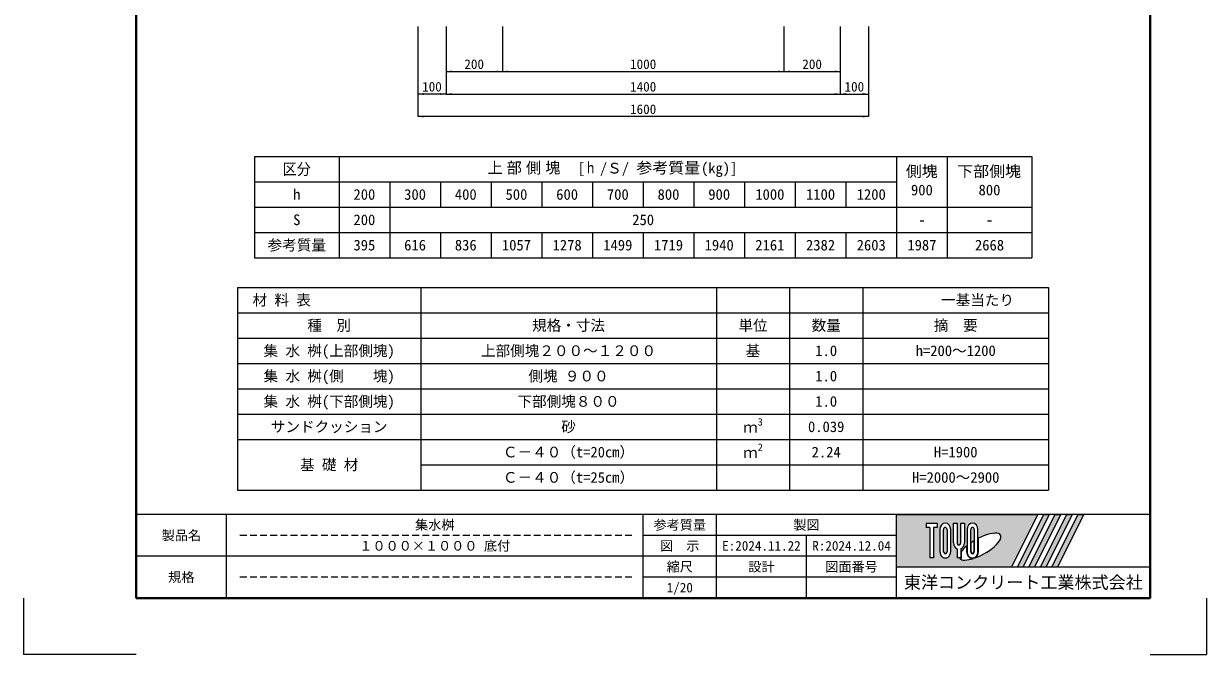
# Model space of a CAD drawing. Units: millimetres at full size. Extents: x 77366 to 88266, y -325 to 5664.
# Drawn here: x 77366 to 81566, y -325 to 1915 of the extents above; entities that cross this region are included whole.
import ezdxf
from ezdxf.enums import TextEntityAlignment as Align

# ---------------------------------------------------------------- set-up
doc = ezdxf.new("R2010")
doc.units = ezdxf.units.MM
doc.header["$LTSCALE"] = 30
doc.linetypes.add('USER1', pattern=[1.2, 0.8, -0.4])
for name, color, linetype, lineweight in [('Defpoints_2', 8, 'Continuous', 0), ('モルタル', 7, 'Continuous', 13), ('図枠', 7, 'Continuous', 5), ('寸法・材料表', 7, 'Continuous', 13), ('寸法線', 7, 'Continuous', 13), ('補助線', 1, 'Continuous', 13)]:
    doc.layers.add(name, color=color, linetype=linetype, lineweight=lineweight)
doc.styles.add('Arial', font='')
doc.styles.add('ＭＳ ゴシック', font='')
doc.styles.add('ＭＳ Ｐゴシック', font='')
doc.styles.get('Arial').set_extended_font_data('Arial')
doc.styles.get('ＭＳ ゴシック').set_extended_font_data('MS Gothic')
doc.styles.get('ＭＳ Ｐゴシック').set_extended_font_data('MS PGothic')

# ---------------------------------------------------------------- blocks, each defined once
blk = doc.blocks.new('filled_arrow')
at = {"color": 0, "linetype": 'Continuous', "lineweight": -2}
blk.add_solid([(7.5, 1.25), (0, 0), (7.5, -1.25)], dxfattribs=at)

msp = doc.modelspace()

# ---------------------------------------------------------------- hatches: boundary and pattern name
at = {"layer": '図枠'}
h = msp.add_hatch(color=256, dxfattribs=at)
h.paths.add_polyline_path([(80465.8, 171.64), (80465.8, -13.98), (80874.17, -13.98), (80966.98, 171.64)])
edge = h.paths.add_edge_path(flags=16)
edge.add_ellipse((80762.3, 57.38), major_axis=(72.73, 40.71), ratio=0.3471473, start_angle=-144.31122, end_angle=72.1899, ccw=False)
edge.add_ellipse((80735.37, 39.8), major_axis=(0, 24.75), ratio=0.8463542, start_angle=-160.70346, end_angle=-90)
edge.add_line((80756.32, 39.8), (80756.32, 86.98))
edge = h.paths.add_edge_path(flags=16)
edge.add_ellipse((80735.37, 117.86), major_axis=(0, 22.85), ratio=0.8463541, start_angle=-90, end_angle=90, ccw=False)
edge.add_line((80754.7, 117.86), (80754.7, 39.8))
edge.add_ellipse((80735.37, 39.8), major_axis=(0, 22.85), ratio=0.8463541, start_angle=90, end_angle=-90, ccw=False)
edge.add_line((80716.03, 39.8), (80716.03, 117.86))
edge = h.paths.add_edge_path(flags=16)
edge.add_line((80741.81, 117.86), (80741.81, 39.8))
edge.add_ellipse((80735.37, 39.8), major_axis=(0, 7.62), ratio=0.8463541, start_angle=90, end_angle=-90, ccw=False)
edge.add_line((80728.92, 39.8), (80728.92, 117.86))
edge.add_ellipse((80735.37, 117.86), major_axis=(0, 7.62), ratio=0.8463541, start_angle=-90, end_angle=90, ccw=False)
edge = h.paths.add_edge_path(flags=16)
edge.add_line((80740.2, 77.96), (80740.2, 39.8))
edge.add_ellipse((80735.37, 39.8), major_axis=(0, 5.71), ratio=0.8463542, start_angle=90, end_angle=-90, ccw=False)
edge.add_line((80730.53, 39.8), (80730.53, 71.72))
edge.add_ellipse((80762.3, 57.38), major_axis=(72.73, 40.71), ratio=0.3471473, start_angle=107.79174, end_angle=126.47132, ccw=False)
edge = h.paths.add_edge_path(flags=16)
edge.add_line((80706.36, 140.71), (80706.36, 70.74))
edge.add_ellipse((80687.03, 70.74), major_axis=(0, 22.85), ratio=0.8463541, start_angle=-163.34117, end_angle=-90, ccw=False)
edge.add_line((80693.47, 49.2), (80693.47, 16.96))
edge.add_line((80693.47, 16.96), (80680.58, 16.96))
edge.add_line((80680.58, 16.96), (80680.58, 49.2))
edge.add_ellipse((80687.03, 70.74), major_axis=(0, 22.85), ratio=0.8463541, start_angle=90, end_angle=163.34117, ccw=False)
edge.add_line((80667.69, 70.74), (80667.69, 140.71))
edge.add_line((80667.69, 140.71), (80680.58, 140.71))
edge.add_line((80680.58, 140.71), (80680.58, 70.74))
edge.add_ellipse((80687.03, 70.74), major_axis=(0, 7.62), ratio=0.8463541, start_angle=90, end_angle=-90)
edge.add_line((80693.47, 70.74), (80693.47, 140.71))
edge.add_line((80693.47, 140.71), (80706.36, 140.71))
edge = h.paths.add_edge_path(flags=16)
edge.add_line((80714.42, 59.51), (80714.42, 39.8))
edge.add_ellipse((80735.37, 39.8), major_axis=(0, 24.75), ratio=0.8463542, start_angle=90, end_angle=-171.54427)
edge.add_ellipse((80762.3, 57.38), major_axis=(72.73, 40.71), ratio=0.3471473, start_angle=-178.64954, end_angle=-148.29244, ccw=False)
edge.add_line((80690.7, 15.05), (80695.09, 15.05))
edge.add_line((80695.09, 15.05), (80695.09, 39.19))
edge.add_ellipse((80762.3, 57.38), major_axis=(72.73, 40.71), ratio=0.3471473, start_angle=148.21912, end_angle=165.90812, ccw=False)
edge = h.paths.add_edge_path(flags=16)
edge.add_ellipse((80638.69, 117.86), major_axis=(0, 22.85), ratio=0.8463541, start_angle=-90, end_angle=90, ccw=False)
edge.add_line((80658.02, 117.86), (80658.02, 39.8))
edge.add_ellipse((80638.69, 39.8), major_axis=(0, 22.85), ratio=0.8463541, start_angle=90, end_angle=-90, ccw=False)
edge.add_line((80619.35, 39.8), (80619.35, 117.86))
edge = h.paths.add_edge_path(flags=16)
edge.add_line((80645.13, 117.86), (80645.13, 39.8))
edge.add_ellipse((80638.69, 39.8), major_axis=(0, 7.62), ratio=0.8463541, start_angle=90, end_angle=-90, ccw=False)
edge.add_line((80632.24, 39.8), (80632.24, 117.86))
edge.add_ellipse((80638.69, 117.86), major_axis=(0, 7.62), ratio=0.8463541, start_angle=-90, end_angle=90, ccw=False)
h.paths.add_polyline_path([(80609.68, 140.71), (80609.68, 125.48), (80596.79, 125.48), (80596.79, 16.96), (80583.9, 16.96), (80583.9, 125.48), (80571.01, 125.48), (80571.01, 140.71)], flags=16)
for points in [[(80894.59, -13.98), (80915.01, -13.98), (81007.82, 171.64), (80987.4, 171.64)], [(81048.66, 171.64), (81028.24, 171.64), (80935.43, -13.98), (80955.85, -13.98)], [(81089.5, 171.64), (81069.08, 171.64), (80976.27, -13.98), (80996.68, -13.98)], [(81130.33, 171.64), (81109.92, 171.64), (81017.1, -13.98), (81037.52, -13.98)]]:
    msp.add_hatch(color=256, dxfattribs=at).paths.add_polyline_path(points)

# ---------------------------------------------------------------- linework, layer by layer
at = {"layer": 'Defpoints_2'}
for p, q in [((78125.8, 978.26), (81005.8, 978.26)), ((78125.8, 978.26), (78125.8, 888.26)), ((78775.8, 978.26), (78775.8, 888.26)), ((79825.8, 978.26), (79825.8, 888.26)), ((80085.8, 978.26), (80085.8, 888.26)), ((80345.8, 978.26), (80345.8, 888.26)), ((81005.8, 978.26), (81005.8, 888.26)), ((79825.8, 708.26), (80085.8, 708.26)), ((79825.8, 618.26), (80085.8, 618.26)), ((79825.8, 348.26), (80345.8, 348.26))]:
    msp.add_line(p, q, dxfattribs=at)
at = {"layer": 'Defpoints_2', "color": 7, "lineweight": 13}
for p, q in [((77365.8, -125.36), (77365.8, -325.36)), ((81565.8, -125.36), (81565.8, -325.36)), ((77765.8, -325.36), (77365.8, -325.36)), ((81365.8, -325.36), (81565.8, -325.36))]:
    msp.add_line(p, q, dxfattribs=at)
at = {"layer": 'モルタル'}
for p, q in [((78185.8, 1443.41), (80945.8, 1443.41)), ((78185.8, 1443.41), (78185.8, 1083.41)), ((78485.8, 1443.41), (78485.8, 1083.41)), ((80465.8, 1443.41), (80465.8, 1083.41)), ((80645.8, 1443.41), (80645.8, 1083.41)), ((80945.8, 1443.41), (80945.8, 1083.41)), ((78185.8, 1353.41), (80465.8, 1353.41)), ((78665.8, 1353.41), (78665.8, 1083.41)), ((78845.8, 1353.41), (78845.8, 1263.41)), ((79025.8, 1353.41), (79025.8, 1263.41)), ((79205.8, 1353.41), (79205.8, 1263.41)), ((79385.8, 1353.41), (79385.8, 1263.41)), ((79565.8, 1353.41), (79565.8, 1263.41)), ((79745.8, 1353.41), (79745.8, 1263.41)), ((79925.8, 1353.41), (79925.8, 1263.41)), ((80105.8, 1353.41), (80105.8, 1263.41)), ((80285.8, 1353.41), (80285.8, 1263.41)), ((78185.8, 1263.41), (80945.8, 1263.41)), ((78185.8, 1173.41), (80945.8, 1173.41)), ((78845.8, 1173.41), (78845.8, 1083.41)), ((79025.8, 1173.41), (79025.8, 1083.41)), ((79205.8, 1173.41), (79205.8, 1083.41)), ((79385.8, 1173.41), (79385.8, 1083.41)), ((79565.8, 1173.41), (79565.8, 1083.41)), ((79745.8, 1173.41), (79745.8, 1083.41)), ((79925.8, 1173.41), (79925.8, 1083.41)), ((80105.8, 1173.41), (80105.8, 1083.41)), ((80285.8, 1173.41), (80285.8, 1083.41)), ((78185.8, 1083.41), (80945.8, 1083.41))]:
    msp.add_line(p, q, dxfattribs=at)
at = {"layer": '図枠', "lineweight": 40}
for p, q in [((77765.8, 5414.64), (77765.8, -125.36)), ((81365.8, 5414.64), (81365.8, -125.36)), ((77765.8, -125.36), (81365.8, -125.36))]:
    msp.add_line(p, q, dxfattribs=at)
at = {"layer": '図枠', "lineweight": 13}
for p, q in [((81365.8, 171.64), (77765.8, 171.64)), ((78085.8, -125.36), (78085.8, 171.64)), ((79565.8, -125.36), (79565.8, 171.64)), ((79825.8, -125.36), (79825.8, 171.64)), ((80465.8, -125.36), (80465.8, 171.64)), ((80465.8, 97.39), (79565.8, 97.39)), ((80145.8, -125.36), (80145.8, 97.39)), ((80465.8, 23.14), (77765.8, 23.14)), ((80465.8, -51.11), (79565.8, -51.11))]:
    msp.add_line(p, q, dxfattribs=at)
at = {"layer": '図枠'}
for p, q in [((80465.8, 171.64), (80966.98, 171.64)), ((80966.98, 171.64), (80874.17, -13.98)), ((80987.4, 171.64), (80894.59, -13.98)), ((81007.82, 171.64), (80915.01, -13.98)), ((81028.24, 171.64), (80935.43, -13.98)), ((81048.66, 171.64), (80955.85, -13.98)), ((81069.08, 171.64), (80976.27, -13.98)), ((80987.4, 171.64), (81007.82, 171.64)), ((81089.5, 171.64), (80996.68, -13.98)), ((81109.92, 171.64), (81017.1, -13.98)), ((81028.24, 171.64), (81048.66, 171.64)), ((81130.33, 171.64), (81037.52, -13.98)), ((81069.08, 171.64), (81089.5, 171.64)), ((81109.92, 171.64), (81130.33, 171.64)), ((80571.01, 140.71), (80571.01, 125.48)), ((80571.01, 140.71), (80609.68, 140.71)), ((80609.68, 140.71), (80609.68, 125.48)), ((80667.69, 140.71), (80680.58, 140.71)), ((80667.69, 70.74), (80667.69, 140.71)), ((80680.58, 140.71), (80680.58, 70.74)), ((80693.47, 140.71), (80706.36, 140.71)), ((80693.47, 70.74), (80693.47, 140.71)), ((80706.36, 140.71), (80706.36, 70.74)), ((80583.9, 125.48), (80571.01, 125.48)), ((80583.9, 125.48), (80583.9, 16.96)), ((80596.79, 125.48), (80596.79, 16.96)), ((80609.68, 125.48), (80596.79, 125.48)), ((80619.35, 117.86), (80619.35, 39.8)), ((80632.24, 39.8), (80632.24, 117.86)), ((80645.13, 117.86), (80645.13, 39.8)), ((80658.02, 39.8), (80658.02, 117.86)), ((80716.03, 117.86), (80716.03, 39.8)), ((80728.92, 39.8), (80728.92, 117.86)), ((80741.81, 117.86), (80741.81, 39.8)), ((80754.7, 39.8), (80754.7, 117.86)), ((80756.32, 39.8), (80756.32, 86.98)), ((80680.58, 49.2), (80680.58, 16.96)), ((80693.47, 49.2), (80693.47, 16.96)), ((80714.42, 59.51), (80714.42, 39.8)), ((80730.53, 39.8), (80730.53, 71.72)), ((80740.2, 77.96), (80740.2, 39.8)), ((80596.79, 16.96), (80583.9, 16.96)), ((80693.47, 16.96), (80680.58, 16.96)), ((80690.7, 15.05), (80695.09, 15.05)), ((80695.09, 39.19), (80695.09, 15.05)), ((80465.8, -13.98), (80874.17, -13.98)), ((80894.59, -13.98), (80915.01, -13.98)), ((80935.43, -13.98), (80955.85, -13.98)), ((80976.27, -13.98), (80996.68, -13.98)), ((81017.1, -13.98), (81037.52, -13.98))]:
    msp.add_line(p, q, dxfattribs=at)
at = {"layer": '図枠', "linetype": 'USER1', "lineweight": 9}
for p, q in [((79525.8, 97.39), (78125.8, 97.39)), ((79525.8, -51.11), (78125.8, -51.11))]:
    msp.add_line(p, q, dxfattribs=at)
at = {"layer": '図枠'}
for centre, major_axis, ratio, start_param, end_param in [((80638.69, 117.86), (0, 22.85), 0.846354, 4.712389, 7.8539816), ((80735.37, 117.86), (0, 22.85), 0.846354, 4.712389, 7.8539816), ((80638.69, 117.86), (0, 7.62), 0.846354, 4.712389, 7.8539816), ((80735.37, 117.86), (0, 7.62), 0.846354, 4.712389, 7.8539816), ((80762.3, 57.38), (72.73, 40.71), 0.347147, 4.2621853, 7.7429163), ((80687.03, 70.74), (0, 22.85), 0.846354, 1.5707963, 2.8017557), ((80687.03, 70.74), (0, 7.62), 0.846354, 1.5707963, 4.712389), ((80687.03, 70.74), (0, 22.85), 0.846354, 3.4814296, 4.712389), ((80762.3, 57.38), (72.73, 40.71), 0.347147, 2.0815197, 2.5155126), ((80762.3, 57.38), (72.73, 40.71), 0.347147, 1.6817405, 1.8219833), ((80638.69, 39.8), (0, 22.85), 0.846354, 1.5707963, 4.712389), ((80638.69, 39.8), (0, 7.62), 0.846354, 1.5707963, 4.712389), ((80762.3, 57.38), (72.73, 40.71), 0.347147, 3.2093975, 4.2004451), ((80735.37, 39.8), (0, 24.75), 0.846354, 1.5707963, 3.3154679), ((80735.37, 39.8), (0, 22.85), 0.846354, 1.5707963, 4.712389), ((80735.37, 39.8), (0, 7.62), 0.846354, 1.5707963, 4.712389), ((80735.37, 39.8), (0, 5.71), 0.846354, 1.5707963, 4.712389), ((80735.37, 39.8), (0, 24.75), 0.846354, 3.5338438, 4.712389)]:
    msp.add_ellipse(centre, major_axis=major_axis, ratio=ratio, start_param=start_param, end_param=end_param, dxfattribs=at)
at = {"layer": '寸法・材料表'}
for p, q in [((78125.8, 888.26), (81005.8, 888.26)), ((78125.8, 888.26), (78125.8, 258.26)), ((78775.8, 888.26), (78775.8, 258.26)), ((79825.8, 888.26), (79825.8, 258.26)), ((80085.8, 888.26), (80085.8, 258.26)), ((80345.8, 888.26), (80345.8, 258.26)), ((81005.8, 888.26), (81005.8, 258.26)), ((78125.8, 798.26), (81005.8, 798.26)), ((78125.8, 708.26), (79825.8, 708.26)), ((80085.8, 708.26), (81005.8, 708.26)), ((78125.8, 618.26), (79825.8, 618.26)), ((80085.8, 618.26), (81005.8, 618.26)), ((78125.8, 528.26), (81005.8, 528.26)), ((78125.8, 438.26), (81005.8, 438.26)), ((78775.8, 348.26), (79825.8, 348.26)), ((80345.8, 348.26), (81005.8, 348.26)), ((78125.8, 258.26), (81005.8, 258.26))]:
    msp.add_line(p, q, dxfattribs=at)
at = {"layer": '寸法線'}
for p, q in [((78765.8, 1905.12), (78765.8, 1665.12)), ((78765.8, 1905.12), (78765.8, 1585.12)), ((78865.8, 1905.12), (78865.8, 1745.12)), ((78865.8, 1905.12), (78865.8, 1665.12)), ((78865.8, 1905.12), (78865.8, 1665.12)), ((79065.8, 1905.12), (79065.8, 1745.12)), ((79065.8, 1905.12), (79065.8, 1745.12)), ((80065.8, 1905.12), (80065.8, 1745.12)), ((80065.8, 1905.12), (80065.8, 1745.12)), ((80265.8, 1905.12), (80265.8, 1745.12)), ((80265.8, 1905.12), (80265.8, 1665.12)), ((80265.8, 1905.12), (80265.8, 1665.12)), ((80365.8, 1905.12), (80365.8, 1665.12)), ((80365.8, 1905.12), (80365.8, 1585.12)), ((78865.8, 1745.12), (79065.8, 1745.12)), ((79065.8, 1745.12), (80065.8, 1745.12)), ((80065.8, 1745.12), (80265.8, 1745.12)), ((78865.8, 1665.12), (78765.8, 1665.12)), ((78865.8, 1665.12), (80265.8, 1665.12)), ((80265.8, 1665.12), (80365.8, 1665.12)), ((80365.8, 1585.12), (78765.8, 1585.12))]:
    msp.add_line(p, q, dxfattribs=at)
at = {"layer": '補助線', "color": 8}
msp.add_line((80465.8, -13.98), (81365.8, -13.98), dxfattribs=at)

# ---------------------------------------------------------------- block references
at = {"layer": '寸法線', "xscale": 2.67, "yscale": 2.67}
for p in [(78865.8, 1745.12), (79065.8, 1745.12), (80065.8, 1745.12), (78765.8, 1665.12), (78865.8, 1665.12), (80265.8, 1665.12), (78765.8, 1585.12)]:
    msp.add_blockref('filled_arrow', p, dxfattribs=at)
at = {"layer": '寸法線', "xscale": 2.67, "yscale": 2.67, "rotation": 180}
for p in [(79065.8, 1745.12), (80065.8, 1745.12), (80265.8, 1745.12), (78865.8, 1665.12), (80265.8, 1665.12), (80365.8, 1665.12), (80365.8, 1585.12)]:
    msp.add_blockref('filled_arrow', p, dxfattribs=at)

# ---------------------------------------------------------------- texts
at = {"layer": 'モルタル'}
for s, height, style, p in [('上 部 側 塊\u3000', 39.59, 'ＭＳ Ｐゴシック', (79012.82, 1371.41)), ('[', 37.98, 'ＭＳ ゴシック', (79333.01, 1371.41)), ('/Ｓ/ ', 37.98, 'ＭＳ ゴシック', (79412.05, 1371.41)), ('(kg)]', 37.98, 'ＭＳ ゴシック', (79771.15, 1371.41)), ('900', 37.98, 'ＭＳ ゴシック', (80516.95, 1293.91)), ('800', 37.98, 'ＭＳ ゴシック', (80756.95, 1293.91))]:
    msp.add_text(s, height=height, dxfattribs=dict(at, style=style)).set_placement(p, align=Align.BOTTOM_LEFT)
at = {"layer": 'モルタル', "style": 'ＭＳ Ｐゴシック'}
for s, width, p in [('参考質量', 1.05, (79541.55, 1371.41)), ('ｈ ', 0.75, (79358.91, 1371.41)), ('側塊', 1.05, (80498.4, 1358.91)), ('下部側塊', 1.05, (80681, 1358.91))]:
    msp.add_text(s, height=39.59, dxfattribs=dict(at, width=width)).set_placement(p, align=Align.BOTTOM_LEFT)
at = {"layer": 'モルタル', "style": 'Arial', "width": 0.9}
msp.add_text('区分', height=40.91, dxfattribs=at).set_placement((78335.8, 1398.41), align=Align.MIDDLE_CENTER)
at = {"layer": 'モルタル', "style": 'ＭＳ ゴシック'}
for s, p in [('h', (78335.8, 1308.41)), ('200', (78575.8, 1308.41)), ('300', (78755.8, 1308.41)), ('400', (78935.8, 1308.41)), ('500', (79115.8, 1308.41)), ('600', (79295.8, 1308.41)), ('700', (79475.8, 1308.41)), ('800', (79655.8, 1308.41)), ('900', (79835.8, 1308.41)), ('1000', (80015.8, 1308.41)), ('1100', (80195.8, 1308.41)), ('1200', (80375.8, 1308.41)), ('S', (78335.8, 1218.41)), ('200', (78575.8, 1218.41)), ('250', (79565.8, 1218.41)), ('-', (80555.8, 1218.41)), ('-', (80795.8, 1218.41)), ('参考質量', (78335.8, 1128.41)), ('395', (78575.8, 1128.41)), ('616', (78755.8, 1128.41)), ('836', (78935.8, 1128.41)), ('1057', (79115.8, 1128.41)), ('1278', (79295.8, 1128.41)), ('1499', (79475.8, 1128.41)), ('1719', (79655.8, 1128.41)), ('1940', (79835.8, 1128.41)), ('2161', (80015.8, 1128.41)), ('2382', (80195.8, 1128.41)), ('2603', (80375.8, 1128.41)), ('1987', (80555.8, 1128.41)), ('2668', (80795.8, 1128.41))]:
    msp.add_text(s, height=37.98, dxfattribs=at).set_placement(p, align=Align.MIDDLE_CENTER)
at = {"layer": '図枠', "style": 'ＭＳ ゴシック'}
for s, height, p in [('集水桝', 34.18, (78825.8, 134.52)), ('参考質量', 34.18, (79695.8, 134.52)), ('製図', 34.18, (80145.8, 134.52)), ('製品名', 34.18, (77925.8, 97.39)), ('１０００×１０００ 底付', 34.18, (78825.8, 60.27)), ('図  示', 34.18, (79695.8, 60.27)), ('E:2024.11.22', 34.18, (79985.8, 60.27)), ('R:2024.12.04', 34.18, (80305.8, 60.27)), ('縮尺', 34.18, (79695.8, -13.98)), ('設計', 34.18, (79985.8, -13.98)), ('図面番号', 34.18, (80305.8, -13.98)), ('規格', 34.18, (77925.8, -51.11)), ('東洋コンクリート工業株式会社', 44.43, (80915.8, -69.67)), ('1/20', 34.18, (79695.8, -88.23))]:
    msp.add_text(s, height=height, dxfattribs=at).set_placement(p, align=Align.MIDDLE_CENTER)
at = {"layer": '寸法・材料表', "style": 'ＭＳ ゴシック'}
msp.add_text('\u3000材 料 表', height=37.98, dxfattribs=at).set_placement((78127, 933.26), align=Align.MIDDLE_LEFT)
for s, p in [('\u3000\u3000\u3000一基当たり', (80675.8, 933.26)), ('種\u3000別', (78450.8, 843.26)), ('規格・寸法', (79300.8, 843.26)), ('単位', (79955.8, 843.26)), ('数量', (80215.8, 843.26)), ('摘\u3000要', (80675.8, 843.26)), ('集 水 桝(上部側塊)', (78450.8, 753.26)), ('上部側塊２００～１２００', (79300.8, 753.26)), ('基', (79955.8, 753.26)), ('1.0', (80215.8, 753.26)), ('h=200～1200', (80675.8, 753.26)), ('集 水 桝(側    塊)', (78450.8, 663.26)), ('側塊 ９００', (79300.8, 663.26)), ('1.0', (80215.8, 663.26)), ('集 水 桝(下部側塊)', (78450.8, 573.26)), ('下部側塊８００', (79300.8, 573.26)), ('1.0', (80215.8, 573.26)), ('サンドクッション', (78450.8, 483.26)), ('砂', (79300.8, 483.26)), ('0.039', (80215.8, 483.26)), ('Ｃ－４０（t=20cm）', (79300.8, 393.26)), ('2.24', (80215.8, 393.26)), ('H=1900', (80675.8, 393.26)), ('基 礎 材', (78450.8, 348.26)), ('Ｃ－４０（t=25cm）', (79300.8, 303.26)), ('H=2000～2900', (80675.8, 303.26))]:
    msp.add_text(s, height=37.98, dxfattribs=at).set_placement(p, align=Align.MIDDLE_CENTER)
for s, height, p in [('3', 26.58, (79972.63, 479.13)), ('ｍ', 37.98, (79920.83, 451.13)), ('2', 26.58, (79972.63, 389.13)), ('ｍ', 37.98, (79920.83, 361.13))]:
    msp.add_text(s, height=height, dxfattribs=at).set_placement(p, align=Align.BOTTOM_LEFT)
at = {"layer": '寸法線', "style": 'ＭＳ ゴシック'}
for s, p in [('200', (78965.8, 1771.12)), ('1000', (79565.8, 1771.12)), ('200', (80165.8, 1771.12)), ('100', (78815.8, 1691.12)), ('1400', (79565.8, 1691.12)), ('100', (80315.8, 1691.12)), ('1600', (79565.8, 1611.12))]:
    msp.add_text(s, height=34.18, dxfattribs=at).set_placement(p, align=Align.MIDDLE_CENTER)

doc.saveas('drawing.dxf')
